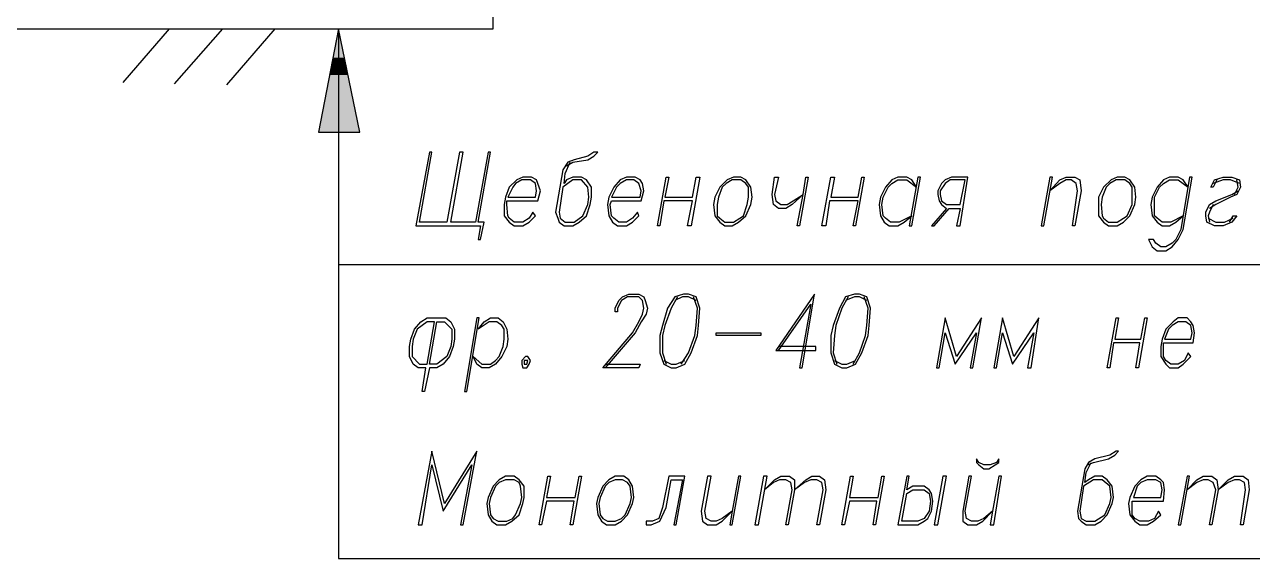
# Model space of a CAD drawing. Header units: millimetres. Extents: x 4241 to 6572, y 870 to 1291.
# Drawn here: x 5175.49 to 5217.21, y 1110.15 to 1128.29 of the extents above; entities that cross this region are included whole.
import ezdxf

# ---------------------------------------------------------------- set-up
doc = ezdxf.new("R2010")
doc.units = ezdxf.units.MM
doc.layers.add('PDF _0', color=7, linetype='Continuous')

msp = doc.modelspace()

# ---------------------------------------------------------------- linework, layer by layer
at = {"layer": 'PDF _0', "lineweight": 30}
msp.add_lwpolyline([(5149.0748, 1128.138), (5191.4096, 1128.138), (5191.4096, 1132.1174), (5181.4186, 1132.1174)], dxfattribs=at)
at = {"layer": 'PDF _0', "lineweight": 25}
for points in [[(5180.4026, 1128.138), (5178.8362, 1126.3176)], [(5182.223, 1128.138), (5180.5719, 1126.2752)], [(5184.001, 1128.138), (5182.35, 1126.2329)], [(5186.1601, 1128.138), (5186.1601, 1110.1457), (5256.9439, 1110.1457)], [(5193.9074, 1123.4811), (5194.119, 1123.6081), (5194.6271, 1123.6928), (5194.8387, 1123.8198), (5194.9657, 1123.9468), (5194.8387, 1123.9468), (5194.6271, 1123.8198), (5194.1614, 1123.6928), (5193.9497, 1123.6081), (5193.7804, 1123.3541), (5193.5264, 1121.9147), (5193.611, 1121.7031), (5193.6534, 1121.5761), (5193.8227, 1121.4491), (5194.119, 1121.4491), (5194.3307, 1121.5761), (5194.5847, 1121.7877), (5194.7117, 1122.1687), (5194.7541, 1122.4228), (5194.7541, 1122.7614), (5194.5847, 1123.0154), (5194.4154, 1123.1001), (5194.119, 1123.1001), (5193.9074, 1123.0154), (5193.8227, 1122.8884), (5193.865, 1123.2271), (5194.0344, 1123.6081)], [(5216.0061, 1123.0154), (5215.8791, 1122.7614), (5215.7945, 1122.7614), (5215.9215, 1123.0154), (5216.2178, 1123.1001), (5216.5141, 1123.1001), (5216.7682, 1123.0154), (5216.8105, 1122.7614), (5216.6835, 1122.5074), (5216.4718, 1122.4228), (5215.9638, 1122.1687), (5215.7521, 1122.0417)], [(5216.7682, 1122.8884), (5216.4718, 1123.0154), (5216.2178, 1123.0154), (5215.8791, 1122.8884)], [(5216.5988, 1122.5074), (5216.7258, 1122.7614), (5216.6835, 1123.0154)], [(5216.4295, 1121.5761), (5216.5565, 1121.7877), (5216.6835, 1121.7877), (5216.5141, 1121.5761), (5216.2178, 1121.4491), (5215.9215, 1121.4491), (5215.6675, 1121.5761), (5215.6251, 1121.7877), (5215.6251, 1121.9147), (5215.7521, 1122.1687), (5215.9638, 1122.2957), (5216.5141, 1122.5074), (5216.7258, 1122.6344)], [(5215.8791, 1122.1687), (5215.7521, 1121.9147), (5215.7098, 1121.7877), (5215.7521, 1121.5761)], [(5215.7098, 1121.7031), (5215.9638, 1121.5761), (5216.2601, 1121.5761), (5216.5565, 1121.7031)], [(5186.1601, 1120.1367), (5256.6052, 1120.1367)], [(5195.2197, 1116.7499), (5196.4051, 1116.7499), (5196.3628, 1116.6229), (5195.1351, 1116.6229), (5196.1511, 1117.8083), (5196.3628, 1118.1893), (5196.4898, 1118.4433), (5196.5321, 1118.655), (5196.4898, 1118.909), (5196.3628, 1119.036), (5195.9818, 1119.036), (5195.7701, 1118.909), (5195.6431, 1118.655), (5195.6431, 1118.528), (5195.5584, 1118.528), (5195.5584, 1118.655), (5195.6854, 1118.909), (5195.8124, 1119.036), (5196.0241, 1119.1206), (5196.3628, 1119.1206), (5196.5321, 1119.036), (5196.5745, 1118.909), (5196.6591, 1118.655), (5196.6168, 1118.4433), (5196.4475, 1118.1893), (5196.2358, 1117.8083), (5195.2197, 1116.6229)], [(5197.6752, 1119.036), (5197.4635, 1118.655), (5197.2518, 1118.0623), (5197.1671, 1117.7236), (5197.1671, 1117.1309), (5197.2941, 1116.7499)], [(5198.3102, 1118.909), (5198.0562, 1119.036), (5197.8445, 1119.036), (5197.5905, 1118.909)], [(5197.8022, 1116.7499), (5198.0562, 1117.1309), (5198.2678, 1117.7236), (5198.3102, 1118.0623), (5198.3525, 1118.655), (5198.2255, 1119.036)], [(5201.1043, 1117.2156), (5202.205, 1118.782), (5201.824, 1116.6229), (5201.9086, 1116.6229), (5202.332, 1119.1206), (5201.0196, 1117.2156), (5202.3743, 1117.2156), (5202.3743, 1117.3426), (5201.1466, 1117.3426)], [(5203.475, 1119.036), (5203.2634, 1118.655), (5203.0517, 1118.0623), (5203.0093, 1117.7236), (5202.967, 1117.1309), (5203.094, 1116.7499)], [(5204.1101, 1118.909), (5203.856, 1119.036), (5203.6867, 1119.036), (5203.3904, 1118.909)], [(5203.6444, 1116.7499), (5203.856, 1117.1309), (5204.0677, 1117.7236), (5204.1101, 1118.0623), (5204.1524, 1118.655), (5204.0254, 1119.036)], [(5197.2095, 1116.8769), (5197.4635, 1116.7499), (5197.6328, 1116.7499), (5197.9292, 1116.8769)], [(5203.0093, 1116.8769), (5203.2634, 1116.7499), (5203.4327, 1116.7499), (5203.729, 1116.8769)], [(5211.6033, 1113.3208), (5211.815, 1113.4054), (5212.323, 1113.5324), (5212.5347, 1113.6595), (5212.6617, 1113.7865), (5212.577, 1113.7865), (5212.3653, 1113.6595), (5211.8573, 1113.5324), (5211.6456, 1113.4054), (5211.5186, 1113.1938), (5211.2646, 1111.7544), (5211.307, 1111.5004), (5211.3916, 1111.4157), (5211.561, 1111.2887), (5211.8573, 1111.2887), (5212.069, 1111.4157), (5212.2807, 1111.6274), (5212.45, 1112.0084), (5212.4923, 1112.2201), (5212.45, 1112.6011), (5212.2807, 1112.8128), (5212.1113, 1112.9398), (5211.8573, 1112.9398), (5211.6456, 1112.8128), (5211.5186, 1112.7281), (5211.561, 1113.0668), (5211.7303, 1113.4054)]]:
    msp.add_lwpolyline(points, dxfattribs=at)
for points in [[(5185.4827, 1124.6242), (5186.8798, 1124.6242), (5186.1601, 1128.138)], [(5188.9119, 1121.5761), (5189.3352, 1123.9468), (5189.2505, 1123.9468), (5188.7849, 1121.4491), (5190.9863, 1121.4491), (5190.9016, 1120.9834), (5190.9863, 1120.9834), (5191.1133, 1121.5761), (5190.9016, 1121.5761), (5191.3249, 1123.9468), (5191.2403, 1123.9468), (5190.8169, 1121.5761), (5189.9702, 1121.5761), (5190.3936, 1123.9468), (5190.2666, 1123.9468), (5189.8432, 1121.5761)], [(5191.8753, 1122.2957), (5192.9337, 1122.2957), (5193.0183, 1122.6344), (5192.9337, 1122.8884), (5192.8913, 1123.0154), (5192.722, 1123.1001), (5192.4256, 1123.1001), (5192.214, 1123.0154), (5191.96, 1122.7614), (5191.833, 1122.4228), (5191.7906, 1122.1687), (5191.7906, 1121.7877), (5191.96, 1121.5761), (5192.1293, 1121.4491), (5192.4256, 1121.4491), (5192.6373, 1121.5761), (5192.849, 1121.7877), (5192.7643, 1121.9147), (5192.6373, 1121.7031), (5192.4256, 1121.5761), (5192.1293, 1121.5761), (5191.96, 1121.7031), (5191.9176, 1121.7877), (5191.8753, 1122.1687)], [(5192.849, 1122.4228), (5192.8913, 1122.6344), (5192.849, 1122.8884), (5192.6797, 1123.0154), (5192.3833, 1123.0154), (5192.1716, 1122.8884), (5192.087, 1122.7614), (5191.9176, 1122.4228)], [(5193.7804, 1122.7614), (5193.6534, 1121.9147), (5193.6957, 1121.7031), (5193.865, 1121.5761), (5194.1614, 1121.5761), (5194.4577, 1121.7877), (5194.6271, 1122.1687), (5194.6694, 1122.4228), (5194.6271, 1122.7614), (5194.4154, 1123.0154), (5194.119, 1123.0154)], [(5195.4314, 1122.2957), (5196.4475, 1122.2957), (5196.5321, 1122.6344), (5196.4898, 1122.8884), (5196.4051, 1123.0154), (5196.2358, 1123.1001), (5195.9394, 1123.1001), (5195.7278, 1123.0154), (5195.5161, 1122.7614), (5195.3467, 1122.4228), (5195.3044, 1122.1687), (5195.3467, 1121.7877), (5195.4738, 1121.5761), (5195.6431, 1121.4491), (5195.9394, 1121.4491), (5196.1511, 1121.5761), (5196.3628, 1121.7877), (5196.3204, 1121.9147), (5196.1511, 1121.7031), (5195.9394, 1121.5761), (5195.6854, 1121.5761), (5195.5161, 1121.7031), (5195.4314, 1121.7877), (5195.3891, 1122.1687)], [(5196.4051, 1122.4228), (5196.4475, 1122.6344), (5196.3628, 1122.8884), (5196.1934, 1123.0154), (5195.9394, 1123.0154), (5195.7278, 1122.8884), (5195.6008, 1122.7614), (5195.4314, 1122.4228)], [(5197.0825, 1121.4491), (5196.9978, 1121.4491), (5197.2941, 1123.1001), (5197.3788, 1123.1001), (5197.2518, 1122.4228), (5198.1832, 1122.4228), (5198.3102, 1123.1001), (5198.4372, 1123.1001), (5198.1408, 1121.4491), (5198.0138, 1121.4491), (5198.1832, 1122.2957), (5197.2095, 1122.2957)], [(5199.5802, 1123.1001), (5199.3686, 1123.0154), (5199.1145, 1122.7614), (5198.9452, 1122.4228), (5198.9029, 1122.1687), (5198.9452, 1121.7877), (5199.1145, 1121.5761), (5199.2839, 1121.4491), (5199.5379, 1121.4491), (5199.7496, 1121.5761), (5200.0036, 1121.7877), (5200.1729, 1122.1687), (5200.2153, 1122.4228), (5200.1729, 1122.7614), (5200.0036, 1123.0154), (5199.8342, 1123.1001)], [(5199.5379, 1123.0154), (5199.3262, 1122.8884), (5199.1992, 1122.7614), (5199.0722, 1122.4228), (5199.0299, 1122.1687), (5199.0299, 1121.7877), (5199.1145, 1121.7031), (5199.2839, 1121.5761), (5199.5802, 1121.5761), (5199.7919, 1121.7031), (5199.9189, 1121.7877), (5200.0459, 1122.1687), (5200.0882, 1122.4228), (5200.0882, 1122.7614), (5200.0036, 1122.8884), (5199.8342, 1123.0154)], [(5201.951, 1122.5074), (5201.57, 1122.1687), (5201.3583, 1122.0417), (5201.1043, 1122.0417), (5200.9349, 1122.1687), (5200.8926, 1122.5074), (5200.9773, 1123.1001), (5201.1043, 1123.1001), (5200.9773, 1122.5074), (5201.0196, 1122.2957), (5201.189, 1122.1687), (5201.4006, 1122.1687), (5201.6123, 1122.2957), (5201.951, 1122.5074), (5202.0356, 1123.1001), (5202.1203, 1123.1001), (5201.824, 1121.4491), (5201.7393, 1121.4491)], [(5202.713, 1121.4491), (5202.586, 1121.4491), (5202.8823, 1123.1001), (5203.0093, 1123.1001), (5202.8823, 1122.4228), (5203.8137, 1122.4228), (5203.9407, 1123.1001), (5204.0254, 1123.1001), (5203.729, 1121.4491), (5203.6444, 1121.4491), (5203.8137, 1122.2957), (5202.84, 1122.2957)], [(5205.6341, 1121.7877), (5205.2108, 1121.5761), (5204.9144, 1121.5761), (5204.7451, 1121.7031), (5204.6604, 1121.7877), (5204.6181, 1122.1687), (5204.6604, 1122.4228), (5204.8297, 1122.7614), (5204.9567, 1122.8884), (5205.1684, 1123.0154), (5205.4648, 1123.0154), (5205.8034, 1122.7614), (5205.6341, 1123.0154), (5205.4648, 1123.1001), (5205.1684, 1123.1001), (5204.9567, 1123.0154), (5204.7451, 1122.7614), (5204.5757, 1122.4228), (5204.5334, 1122.1687), (5204.5757, 1121.7877), (5204.7027, 1121.5761), (5204.8721, 1121.4491), (5205.1684, 1121.4491), (5205.3801, 1121.5761)], [(5205.6341, 1121.4491), (5205.9304, 1123.1001), (5205.8458, 1123.1001), (5205.5494, 1121.4491)], [(5206.9041, 1122.0417), (5207.2852, 1122.0417), (5207.1582, 1121.4491), (5207.2852, 1121.4491), (5207.5392, 1123.1001), (5206.9888, 1123.1001), (5206.7771, 1123.0154), (5206.6501, 1122.8884), (5206.5231, 1122.6344), (5206.5231, 1122.5074), (5206.5655, 1122.2957), (5206.6501, 1122.1687), (5206.8195, 1122.0417), (5206.3115, 1121.4491), (5206.3961, 1121.4491)], [(5207.2852, 1122.1687), (5207.4545, 1123.0154), (5206.9465, 1123.0154), (5206.7771, 1122.8884), (5206.6078, 1122.6344), (5206.6078, 1122.5074), (5206.6501, 1122.2957), (5206.8195, 1122.1687)], [(5210.1216, 1121.4491), (5210.4179, 1123.1001), (5210.3333, 1123.1001), (5210.0369, 1121.4491)], [(5211.18, 1121.4491), (5211.0953, 1121.4491), (5211.2646, 1122.6344), (5211.2223, 1122.8884), (5211.053, 1123.0154), (5210.8836, 1123.0154), (5210.6719, 1122.8884), (5210.3333, 1122.6344), (5210.6719, 1123.0154), (5210.8836, 1123.1001), (5211.18, 1123.1001), (5211.3493, 1123.0154), (5211.3916, 1122.6344)], [(5212.6193, 1123.1001), (5212.4077, 1123.0154), (5212.1537, 1122.7614), (5211.9843, 1122.4228), (5211.9843, 1122.1687), (5211.9843, 1121.7877), (5212.1537, 1121.5761), (5212.323, 1121.4491), (5212.6193, 1121.4491), (5212.831, 1121.5761), (5213.0427, 1121.7877), (5213.212, 1122.1687), (5213.2544, 1122.4228), (5213.212, 1122.7614), (5213.0427, 1123.0154), (5212.8734, 1123.1001)], [(5212.577, 1123.0154), (5212.3653, 1122.8884), (5212.2383, 1122.7614), (5212.1113, 1122.4228), (5212.069, 1122.1687), (5212.1113, 1121.7877), (5212.1537, 1121.7031), (5212.323, 1121.5761), (5212.6193, 1121.5761), (5212.831, 1121.7031), (5212.958, 1121.7877), (5213.1274, 1122.1687), (5213.1274, 1122.4228), (5213.1274, 1122.7614), (5213.0427, 1122.8884), (5212.8734, 1123.0154)], [(5213.6777, 1120.9834), (5213.8047, 1120.7294), (5213.9741, 1120.6024), (5214.2704, 1120.6024), (5214.4821, 1120.7294), (5214.6938, 1120.9834), (5214.8631, 1121.322), (5215.1594, 1123.1001), (5215.0748, 1123.1001), (5214.7784, 1121.322), (5214.6091, 1120.9834), (5214.4821, 1120.8564), (5214.2704, 1120.7294), (5214.1011, 1120.7294), (5213.9317, 1120.8564), (5213.8471, 1120.9834)], [(5214.8631, 1121.7877), (5214.4397, 1121.5761), (5214.1434, 1121.5761), (5213.9741, 1121.7031), (5213.8894, 1121.7877), (5213.8894, 1122.1687), (5213.8894, 1122.4228), (5214.0587, 1122.7614), (5214.1857, 1122.8884), (5214.3974, 1123.0154), (5214.6938, 1123.0154), (5215.0324, 1122.7614), (5214.8631, 1123.0154), (5214.6938, 1123.1001), (5214.3974, 1123.1001), (5214.1857, 1123.0154), (5213.9741, 1122.7614), (5213.8047, 1122.4228), (5213.7624, 1122.1687), (5213.8047, 1121.7877), (5213.9741, 1121.5761), (5214.1434, 1121.4491), (5214.3974, 1121.4491), (5214.6091, 1121.5761)], [(5197.8868, 1119.1206), (5197.5905, 1119.036), (5197.3365, 1118.655), (5197.1671, 1118.0623), (5197.0825, 1117.7236), (5197.0825, 1117.1309), (5197.2095, 1116.7499), (5197.4635, 1116.6229), (5197.6328, 1116.6229), (5197.9292, 1116.7499), (5198.1408, 1117.1309), (5198.3525, 1117.7236), (5198.3949, 1118.0623), (5198.4372, 1118.655), (5198.3102, 1119.036), (5198.0562, 1119.1206)], [(5203.6867, 1119.1206), (5203.3904, 1119.036), (5203.1787, 1118.655), (5202.967, 1118.0623), (5202.8823, 1117.7236), (5202.8823, 1117.1309), (5203.0093, 1116.7499), (5203.2634, 1116.6229), (5203.4327, 1116.6229), (5203.729, 1116.7499), (5203.9407, 1117.1309), (5204.1524, 1117.7236), (5204.1947, 1118.0623), (5204.2371, 1118.655), (5204.1101, 1119.036), (5203.856, 1119.1206)], [(5189.5045, 1118.3163), (5189.8009, 1118.3163), (5189.9702, 1118.1893), (5190.0972, 1117.9353), (5190.0972, 1117.5966), (5190.0549, 1117.3426), (5189.9279, 1117.0039), (5189.7162, 1116.7499), (5189.5045, 1116.6229), (5189.2505, 1116.6229), (5189.0812, 1115.8185), (5188.9965, 1115.8185), (5189.1235, 1116.6229), (5188.8695, 1116.6229), (5188.7002, 1116.7499), (5188.5732, 1117.0039), (5188.5732, 1117.3426), (5188.6155, 1117.5966), (5188.7425, 1117.9353), (5188.9542, 1118.1893), (5189.1659, 1118.3163)], [(5189.1659, 1116.7499), (5189.4199, 1118.1893), (5189.1659, 1118.1893), (5188.8272, 1117.9353), (5188.7002, 1117.5966), (5188.6578, 1117.3426), (5188.6578, 1117.0039), (5188.9119, 1116.7499)], [(5189.2505, 1116.7499), (5189.5045, 1118.1893), (5189.7586, 1118.1893), (5190.0126, 1117.9353), (5190.0126, 1117.5966), (5189.9702, 1117.3426), (5189.8432, 1117.0039), (5189.5045, 1116.7499)], [(5190.5206, 1115.8185), (5190.9439, 1118.3163), (5190.8593, 1118.3163), (5190.4359, 1115.8185)], [(5190.7323, 1117.0039), (5191.0286, 1116.7499), (5191.3249, 1116.7499), (5191.4943, 1116.8769), (5191.6213, 1117.0039), (5191.7483, 1117.3426), (5191.7906, 1117.5966), (5191.7906, 1117.9353), (5191.706, 1118.0623), (5191.5366, 1118.1893), (5191.2826, 1118.1893), (5190.9016, 1117.9353), (5191.1133, 1118.1893), (5191.3249, 1118.3163), (5191.579, 1118.3163), (5191.7483, 1118.1893), (5191.8753, 1117.9353), (5191.9176, 1117.5966), (5191.8753, 1117.3426), (5191.706, 1117.0039), (5191.4943, 1116.7499), (5191.2826, 1116.6229), (5191.0286, 1116.6229), (5190.8593, 1116.7499)], [(5206.4808, 1116.6229), (5206.5655, 1116.6229), (5206.7771, 1117.8083), (5207.1158, 1116.7499), (5207.8355, 1117.8083), (5207.6238, 1116.6229), (5207.7085, 1116.6229), (5208.0049, 1118.3163), (5207.1582, 1117.0039), (5206.7771, 1118.3163)], [(5208.4282, 1116.6229), (5208.5129, 1116.6229), (5208.7245, 1117.8083), (5209.0632, 1116.7499), (5209.7829, 1117.8083), (5209.5712, 1116.6229), (5209.6982, 1116.6229), (5209.9523, 1118.3163), (5209.1056, 1117.0039), (5208.7245, 1118.3163)], [(5212.3653, 1116.6229), (5212.2807, 1116.6229), (5212.577, 1118.3163), (5212.6617, 1118.3163), (5212.5347, 1117.5966), (5213.4237, 1117.5966), (5213.5507, 1118.3163), (5213.6354, 1118.3163), (5213.339, 1116.6229), (5213.2544, 1116.6229), (5213.3814, 1117.4696), (5212.4923, 1117.4696)], [(5214.1857, 1117.4696), (5215.2018, 1117.4696), (5215.2441, 1117.8083), (5215.2018, 1118.0623), (5215.1171, 1118.1893), (5214.9901, 1118.3163), (5214.6938, 1118.3163), (5214.5244, 1118.1893), (5214.2704, 1117.9353), (5214.1434, 1117.5966), (5214.1011, 1117.3426), (5214.1011, 1117.0039), (5214.2704, 1116.7499), (5214.3974, 1116.6229), (5214.6938, 1116.6229), (5214.8631, 1116.7499), (5215.1171, 1117.0039), (5215.0324, 1117.1309), (5214.9054, 1116.8769), (5214.6938, 1116.7499), (5214.4397, 1116.7499), (5214.2704, 1116.8769), (5214.1857, 1117.0039), (5214.1857, 1117.3426)], [(5215.1171, 1117.5966), (5215.1594, 1117.8083), (5215.1171, 1118.0623), (5214.9478, 1118.1893), (5214.6938, 1118.1893), (5214.4821, 1118.0623), (5214.3551, 1117.9353), (5214.2281, 1117.5966)], [(5200.5116, 1117.7236), (5198.9875, 1117.7236), (5198.9875, 1117.8083), (5200.5116, 1117.8083)], [(5192.5103, 1117.0039), (5192.3833, 1116.8769), (5192.3833, 1116.7499), (5192.4256, 1116.6229), (5192.5527, 1116.6229), (5192.6373, 1116.7499), (5192.6797, 1116.8769), (5192.595, 1117.0039)], [(5192.468, 1116.8769), (5192.468, 1116.7499), (5192.5527, 1116.7499), (5192.595, 1116.8769)], [(5190.3089, 1111.2887), (5190.3936, 1111.2887), (5190.8593, 1113.7865), (5189.7586, 1112.0084), (5189.3352, 1113.7865), (5188.8695, 1111.2887), (5188.9965, 1111.2887), (5189.3352, 1113.3208), (5189.7162, 1111.7544), (5190.6899, 1113.3208)], [(5208.5975, 1113.5324), (5208.5129, 1113.4054), (5208.3012, 1113.3208), (5208.0895, 1113.3208), (5207.9202, 1113.4054), (5207.8355, 1113.5324), (5207.8355, 1113.4054), (5207.9202, 1113.3208), (5208.0895, 1113.1938), (5208.2589, 1113.1938), (5208.4705, 1113.3208), (5208.5975, 1113.4054)], [(5191.833, 1112.9398), (5191.6213, 1112.8128), (5191.4096, 1112.6011), (5191.2403, 1112.2201), (5191.1979, 1112.0084), (5191.2403, 1111.6274), (5191.3673, 1111.4157), (5191.5366, 1111.2887), (5191.833, 1111.2887), (5192.0446, 1111.4157), (5192.2986, 1111.6274), (5192.4256, 1112.0084), (5192.468, 1112.2201), (5192.468, 1112.6011), (5192.2986, 1112.8128), (5192.1293, 1112.9398)], [(5191.833, 1112.8128), (5191.6213, 1112.7281), (5191.4943, 1112.6011), (5191.3249, 1112.2201), (5191.2826, 1112.0084), (5191.3249, 1111.6274), (5191.4096, 1111.5004), (5191.579, 1111.4157), (5191.8753, 1111.4157), (5192.087, 1111.5004), (5192.1716, 1111.6274), (5192.341, 1112.0084), (5192.3833, 1112.2201), (5192.341, 1112.6011), (5192.2986, 1112.7281), (5192.1293, 1112.8128)], [(5193.0607, 1111.2887), (5192.976, 1111.2887), (5193.2723, 1112.9398), (5193.357, 1112.9398), (5193.23, 1112.2201), (5194.2037, 1112.2201), (5194.3307, 1112.9398), (5194.4154, 1112.9398), (5194.119, 1111.2887), (5194.0344, 1111.2887), (5194.1614, 1112.0931), (5193.23, 1112.0931)], [(5195.5584, 1112.9398), (5195.3467, 1112.8128), (5195.1351, 1112.6011), (5194.9657, 1112.2201), (5194.9234, 1112.0084), (5194.9657, 1111.6274), (5195.0927, 1111.4157), (5195.2621, 1111.2887), (5195.5584, 1111.2887), (5195.7701, 1111.4157), (5195.9818, 1111.6274), (5196.1511, 1112.0084), (5196.1934, 1112.2201), (5196.1511, 1112.6011), (5196.0241, 1112.8128), (5195.8548, 1112.9398)], [(5195.5584, 1112.8128), (5195.3467, 1112.7281), (5195.2197, 1112.6011), (5195.0504, 1112.2201), (5195.0081, 1112.0084), (5195.0504, 1111.6274), (5195.1351, 1111.5004), (5195.3044, 1111.4157), (5195.5584, 1111.4157), (5195.7701, 1111.5004), (5195.8971, 1111.6274), (5196.0664, 1112.0084), (5196.1088, 1112.2201), (5196.0664, 1112.6011), (5195.9818, 1112.7281), (5195.8124, 1112.8128)], [(5197.5482, 1111.2887), (5197.6328, 1111.2887), (5197.9292, 1112.9398), (5197.3788, 1112.9398), (5197.1671, 1111.8814), (5197.0401, 1111.5004), (5196.8285, 1111.4157), (5196.6168, 1111.4157), (5196.6168, 1111.2887), (5196.7861, 1111.2887), (5197.0825, 1111.4157), (5197.2941, 1111.8814), (5197.4635, 1112.8128), (5197.8445, 1112.8128)], [(5199.5379, 1111.7544), (5199.1992, 1111.5004), (5198.9875, 1111.4157), (5198.8182, 1111.4157), (5198.6489, 1111.5004), (5198.6065, 1111.7544), (5198.8182, 1112.9398), (5198.6912, 1112.9398), (5198.4795, 1111.7544), (5198.5219, 1111.4157), (5198.6912, 1111.2887), (5198.9875, 1111.2887), (5199.1992, 1111.4157), (5199.5379, 1111.7544), (5199.4532, 1111.2887), (5199.5379, 1111.2887), (5199.8342, 1112.9398), (5199.7496, 1112.9398)], [(5200.4269, 1111.2887), (5200.7233, 1112.9398), (5200.5963, 1112.9398), (5200.2999, 1111.2887)], [(5201.443, 1111.2887), (5201.3583, 1111.2887), (5201.57, 1112.4741), (5201.5276, 1112.7281), (5201.3583, 1112.8128), (5201.1466, 1112.8128), (5200.9349, 1112.7281), (5200.6386, 1112.4741), (5200.9773, 1112.8128), (5201.189, 1112.9398), (5201.4853, 1112.9398), (5201.6546, 1112.8128), (5201.6546, 1112.4741)], [(5202.5013, 1111.2887), (5202.4167, 1111.2887), (5202.6283, 1112.4741), (5202.586, 1112.7281), (5202.4167, 1112.8128), (5202.205, 1112.8128), (5201.9933, 1112.7281), (5201.6546, 1112.4741), (5202.0356, 1112.8128), (5202.2473, 1112.9398), (5202.5013, 1112.9398), (5202.6707, 1112.8128), (5202.713, 1112.4741)], [(5203.348, 1111.2887), (5203.2634, 1111.2887), (5203.5597, 1112.9398), (5203.6444, 1112.9398), (5203.5174, 1112.2201), (5204.4911, 1112.2201), (5204.6181, 1112.9398), (5204.7027, 1112.9398), (5204.4064, 1111.2887), (5204.3217, 1111.2887), (5204.4487, 1112.0931), (5203.5174, 1112.0931)], [(5205.4648, 1112.9398), (5205.1684, 1111.2887), (5205.8458, 1111.2887), (5206.0575, 1111.4157), (5206.1845, 1111.5004), (5206.3115, 1111.7544), (5206.3538, 1112.0931), (5206.3115, 1112.3471), (5206.2268, 1112.4741), (5206.0575, 1112.6011), (5205.6764, 1112.6011), (5205.4648, 1112.4741), (5205.5494, 1112.9398)], [(5206.8195, 1112.9398), (5206.6925, 1112.9398), (5206.3961, 1111.2887), (5206.5231, 1111.2887)], [(5208.3859, 1111.7544), (5208.0895, 1111.5004), (5207.8778, 1111.4157), (5207.6662, 1111.4157), (5207.4968, 1111.5004), (5207.4545, 1111.7544), (5207.6662, 1112.9398), (5207.5815, 1112.9398), (5207.3698, 1111.7544), (5207.3698, 1111.4157), (5207.5392, 1111.2887), (5207.8355, 1111.2887), (5208.0472, 1111.4157), (5208.3859, 1111.7544), (5208.3012, 1111.2887), (5208.4282, 1111.2887), (5208.6822, 1112.9398), (5208.5975, 1112.9398)], [(5211.4763, 1112.6011), (5211.3493, 1111.7544), (5211.3916, 1111.5004), (5211.561, 1111.4157), (5211.8573, 1111.4157), (5212.196, 1111.6274), (5212.3653, 1112.0084), (5212.4077, 1112.2201), (5212.3653, 1112.6011), (5212.1113, 1112.8128), (5211.815, 1112.8128)], [(5213.1274, 1112.0931), (5214.1857, 1112.0931), (5214.2281, 1112.4741), (5214.1857, 1112.7281), (5214.1011, 1112.8128), (5213.9317, 1112.9398), (5213.6354, 1112.9398), (5213.4237, 1112.8128), (5213.212, 1112.6011), (5213.0427, 1112.2201), (5213.0004, 1112.0084), (5213.0427, 1111.6274), (5213.212, 1111.4157), (5213.3814, 1111.2887), (5213.6354, 1111.2887), (5213.8471, 1111.4157), (5214.1011, 1111.6274), (5214.0164, 1111.7544), (5213.8894, 1111.5004), (5213.6777, 1111.4157), (5213.3814, 1111.4157), (5213.212, 1111.5004), (5213.1274, 1111.6274), (5213.1274, 1112.0084)], [(5214.1011, 1112.2201), (5214.1434, 1112.4741), (5214.1011, 1112.7281), (5213.9317, 1112.8128), (5213.6354, 1112.8128), (5213.4237, 1112.7281), (5213.2967, 1112.6011), (5213.1697, 1112.2201)], [(5214.7784, 1111.2887), (5215.0748, 1112.9398), (5214.9901, 1112.9398), (5214.6938, 1111.2887)], [(5215.8368, 1111.2887), (5215.7521, 1111.2887), (5215.9638, 1112.4741), (5215.8791, 1112.7281), (5215.7098, 1112.8128), (5215.5404, 1112.8128), (5215.3288, 1112.7281), (5214.9901, 1112.4741), (5215.3288, 1112.8128), (5215.5404, 1112.9398), (5215.8368, 1112.9398), (5216.0061, 1112.8128), (5216.0485, 1112.4741)], [(5216.8952, 1111.2887), (5216.8105, 1111.2887), (5216.9798, 1112.4741), (5216.9375, 1112.7281), (5216.7682, 1112.8128), (5216.5988, 1112.8128), (5216.3871, 1112.7281), (5216.0485, 1112.4741), (5216.3871, 1112.8128), (5216.5988, 1112.9398), (5216.8952, 1112.9398), (5217.0645, 1112.8128), (5217.1068, 1112.4741)], [(5205.4648, 1112.3471), (5205.6764, 1112.4741), (5206.0575, 1112.4741), (5206.2268, 1112.3471), (5206.2691, 1112.0931), (5206.2268, 1111.7544), (5206.0575, 1111.5004), (5205.8458, 1111.4157), (5205.2954, 1111.4157)]]:
    msp.add_lwpolyline(points, close=True, dxfattribs=at)
at = {"layer": 'PDF _0', "transparency": 33554559}
for points in [[(5186.1601, 1128.138), (5186.1601, 1127.1643), (5185.9908, 1127.1643)], [(5186.3718, 1127.1643), (5186.1601, 1128.138), (5186.1601, 1127.1643)], [(5185.9484, 1126.9526), (5186.1601, 1126.9526), (5185.8638, 1126.5716)], [(5186.1601, 1126.9526), (5185.8638, 1126.5716), (5186.1601, 1126.5716)], [(5185.9908, 1127.1643), (5185.9484, 1126.9526), (5186.1601, 1126.9526)], [(5185.9908, 1127.1643), (5186.1601, 1127.1643), (5186.1601, 1126.9526)], [(5186.1601, 1127.1643), (5186.3718, 1127.1643), (5186.1601, 1126.9526)], [(5186.3718, 1127.1643), (5186.1601, 1126.9526), (5186.4141, 1126.9526)], [(5186.4141, 1126.9526), (5186.1601, 1126.9526), (5186.4988, 1126.5716)], [(5186.1601, 1126.9526), (5186.4988, 1126.5716), (5186.1601, 1126.5716)], [(5185.8638, 1126.5716), (5186.1601, 1124.6242), (5185.4827, 1124.6242)], [(5186.1601, 1126.5716), (5185.8638, 1126.5716), (5186.1601, 1124.6242)], [(5186.4988, 1126.5716), (5186.1601, 1126.5716), (5186.8798, 1124.6242)], [(5186.1601, 1126.5716), (5186.8798, 1124.6242), (5186.1601, 1124.6242)]]:
    msp.add_solid(points, dxfattribs=at)

doc.saveas('drawing.dxf')
